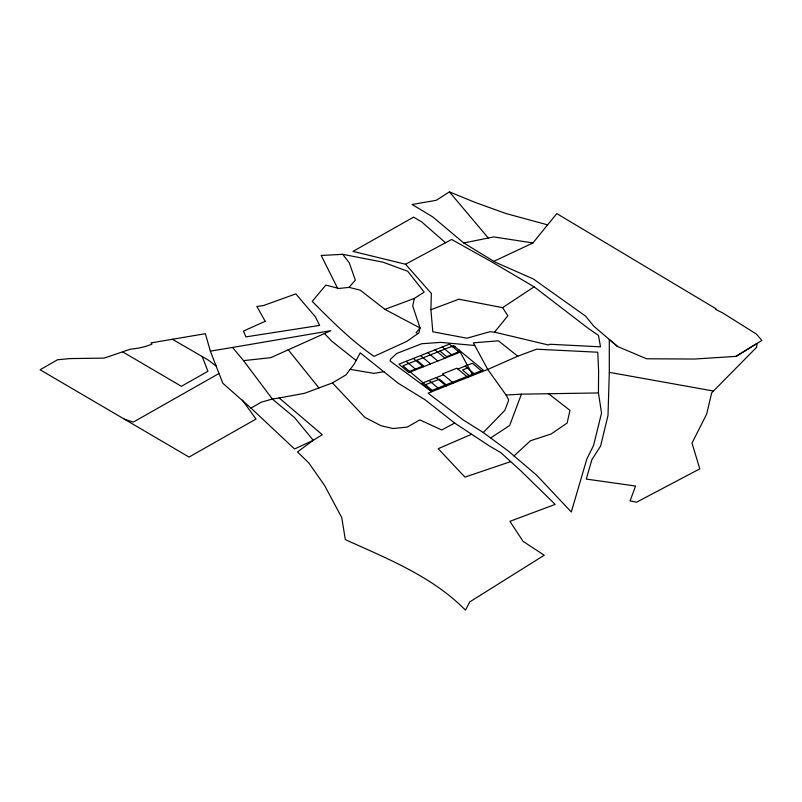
<?xml version="1.0" encoding="UTF-8"?>
<svg xmlns="http://www.w3.org/2000/svg" width="802" height="802" viewBox="0 0 802 802"><rect width="100%" height="100%" fill="white"/><g stroke="black" fill="none" stroke-linecap="round" stroke-linejoin="round"><path stroke-width="1.2" d="M598.442 392.95L598.603 370.684L597.761 352.218L536.578 349.201L517.761 356.198L487.746 369.441L428.078 393.17L463.215 419.927L483.285 432.539L507.877 450.684L536.608 475.155L571.295 511.997L586.843 458.995L593.58 445.431L601.55 413L598.442 392.95L521.43 394.153L506.072 395.035L487.746 369.441L473.35 342.845L498.403 340.81L517.761 356.198M405.541 264.239L451.646 239.467L492.618 262.394L534.132 286.825L588.417 328.479L598.462 335.426L600.508 346.825L549.971 344.269L548.307 344.96L494.553 332.178L489.731 331.767L466.924 338.203L432.829 331.787L430.895 309.722L431.336 293.442L405.541 264.239L352.99 251.397L413.621 217.101L421.862 222.064L445.541 242.755M617.5 346.474L609.289 339.457L609.309 372.339L608.006 415.466L600.608 446.022L591.896 459.656L586.272 479.065L635.545 486.042L630.081 500.899L636.547 502.202L699.795 468.849L692.006 443.095L706.682 414.073L711.685 392.82L756.597 347.316L757.048 343.416L736.046 356.369L694.352 359.035L646.612 358.785L617.5 346.474L593.841 326.254L585.52 316.078L533.31 278.956L495.145 262.134L463.757 242.966L432.859 216.981L412.108 204.49L436.338 200.289L449.401 191.858L475.195 202.445L505.781 213.472L547.606 224.851L556.819 213.603L715.965 308.75L715.695 309.452L722.562 312.84L756.336 334.033L761.9 340.449L736.046 356.369M337.492 288.078L321.201 255.467L342.705 254.324L382.865 262.124L407.737 271.287L424.198 292.088L414.363 298.404L412.719 306.013L420.037 327.958L418.965 332.87L406.804 341.381L374.053 356.369C351.316 340.73 331.647 320.92 312.229 301.382L325.823 285.101L338.905 288.449L349.06 287.377L360.238 290.164L384.92 309.361L420.037 327.958L416.138 332.65L417.862 333.642M521.43 394.153L509.661 425.481L490.804 437.852M494.172 261.191L532.939 242.946L547.606 224.851M494.553 332.178L507.846 315.767L502.623 307.657L458.854 299.216L430.895 309.722M349.06 287.377L355.346 280.109L349.271 262.835L342.705 254.324M483.285 432.539L504.829 410.373L508.739 399.987L506.072 395.035M513.962 455.967L530.473 440.759L551.134 434.002L567.124 423.035L569.971 410.383L548.357 393.582M502.623 307.657L534.132 286.825M279.126 397.972L304.58 393.301L332.439 382.915L346.023 374.855L354.253 363.998L360.218 352.87L398.333 383.316L425.24 399.877L454.674 423.065L489.811 446.223L500.929 452.719L521.019 471.015L555.174 504.398L509.912 521.33L523.094 541.37L544.247 555.225L469.751 601.901L465.461 610.142C432.458 576.538 387.496 558.723 345.321 539.606L341.752 517.601L324.65 485.561L308.85 463.005L297.502 451.897L313.261 440.318L322.254 434.684L279.126 397.972L272.339 399.035L261.181 402.233L250.966 408.088L222.786 383.226L210.355 351.136L205.352 333.692L151.087 342.875L151.949 344.138L150.997 344.539A52.431 30.265 0 0 1 138.345 348.118L130.084 349.291L104.14 358.113L70.005 358.584L57.513 359.767L40.1 369.762L189.041 457.06L256.018 419.065L242.435 400.158M219.016 373.491L133.332 422.093L124.19 419.165M454.674 423.065L441.712 429.972L419.827 419.897L407.256 427.095L392.97 428.529L381.04 425.722L364.83 417.371L332.439 382.915M232.56 347.446L330.785 330.685L270.755 357.682L243.527 360.629L232.56 347.446L210.355 351.136M471.526 434.293L438.203 448.689L464.919 477.11L510.593 461.651M409.551 371.406L423.526 365.842L416.87 360.268M459.867 351.396L446.634 356.659L439.967 351.075M443.466 374.755L421.802 383.366L431.747 391.697L390.083 360.94L390.584 359.095L396.749 353.461L421.682 343.737L440.679 342.384L474.784 345.502M457.902 369.01L472.338 363.276L482.283 371.607M425.451 384.739L439.436 379.186L446.092 384.77M468.629 367.577L462.543 370.003L469.2 375.587M384.92 309.361L414.363 298.404M463.757 242.966L493.781 236.931L532.939 242.946M384.028 371.677L373.912 373.381L350.203 369.361M451.285 346.584L455.366 346.705M713.108 390.965L609.309 372.339M172.38 339.276L207.949 359.867L216.109 365.993M122.465 351.757L181.402 386.313L207.918 371.276L202.194 356.489M356.128 360.499L331.777 341.181L324.449 333.532M442.253 346.975L452.198 355.306M465.12 366.143L475.065 374.484M435.035 349.842L444.97 358.183M467.847 377.351L456.909 368.178L442.463 373.922L453.401 383.095M427.817 352.71L437.752 361.05M420.589 355.587L430.534 363.918M413.371 358.454L423.316 366.785M436.238 377.622L446.183 385.962M406.153 361.321L416.098 369.662M429.02 380.499L438.965 388.83M250.966 408.088L294.534 448.98L313.261 440.318L294.514 417.541L272.339 399.035L243.527 360.629M449.401 191.858L488.308 238.064M288.209 349.752L318.925 387.957M458.955 349.712L472.298 374.354M265.211 321.291L243.477 331.066L245.943 336.88L319.637 325.411L315.306 316.75L295.838 293.893L263.387 305.582L256.84 306.434L265.211 321.291M449.471 344.098L398.935 364.198L408.88 372.529L459.416 352.439L449.471 344.098M453.671 345.632L402.885 365.822L432.118 390.323L483.185 370.023L453.671 345.632"/></g></svg>
